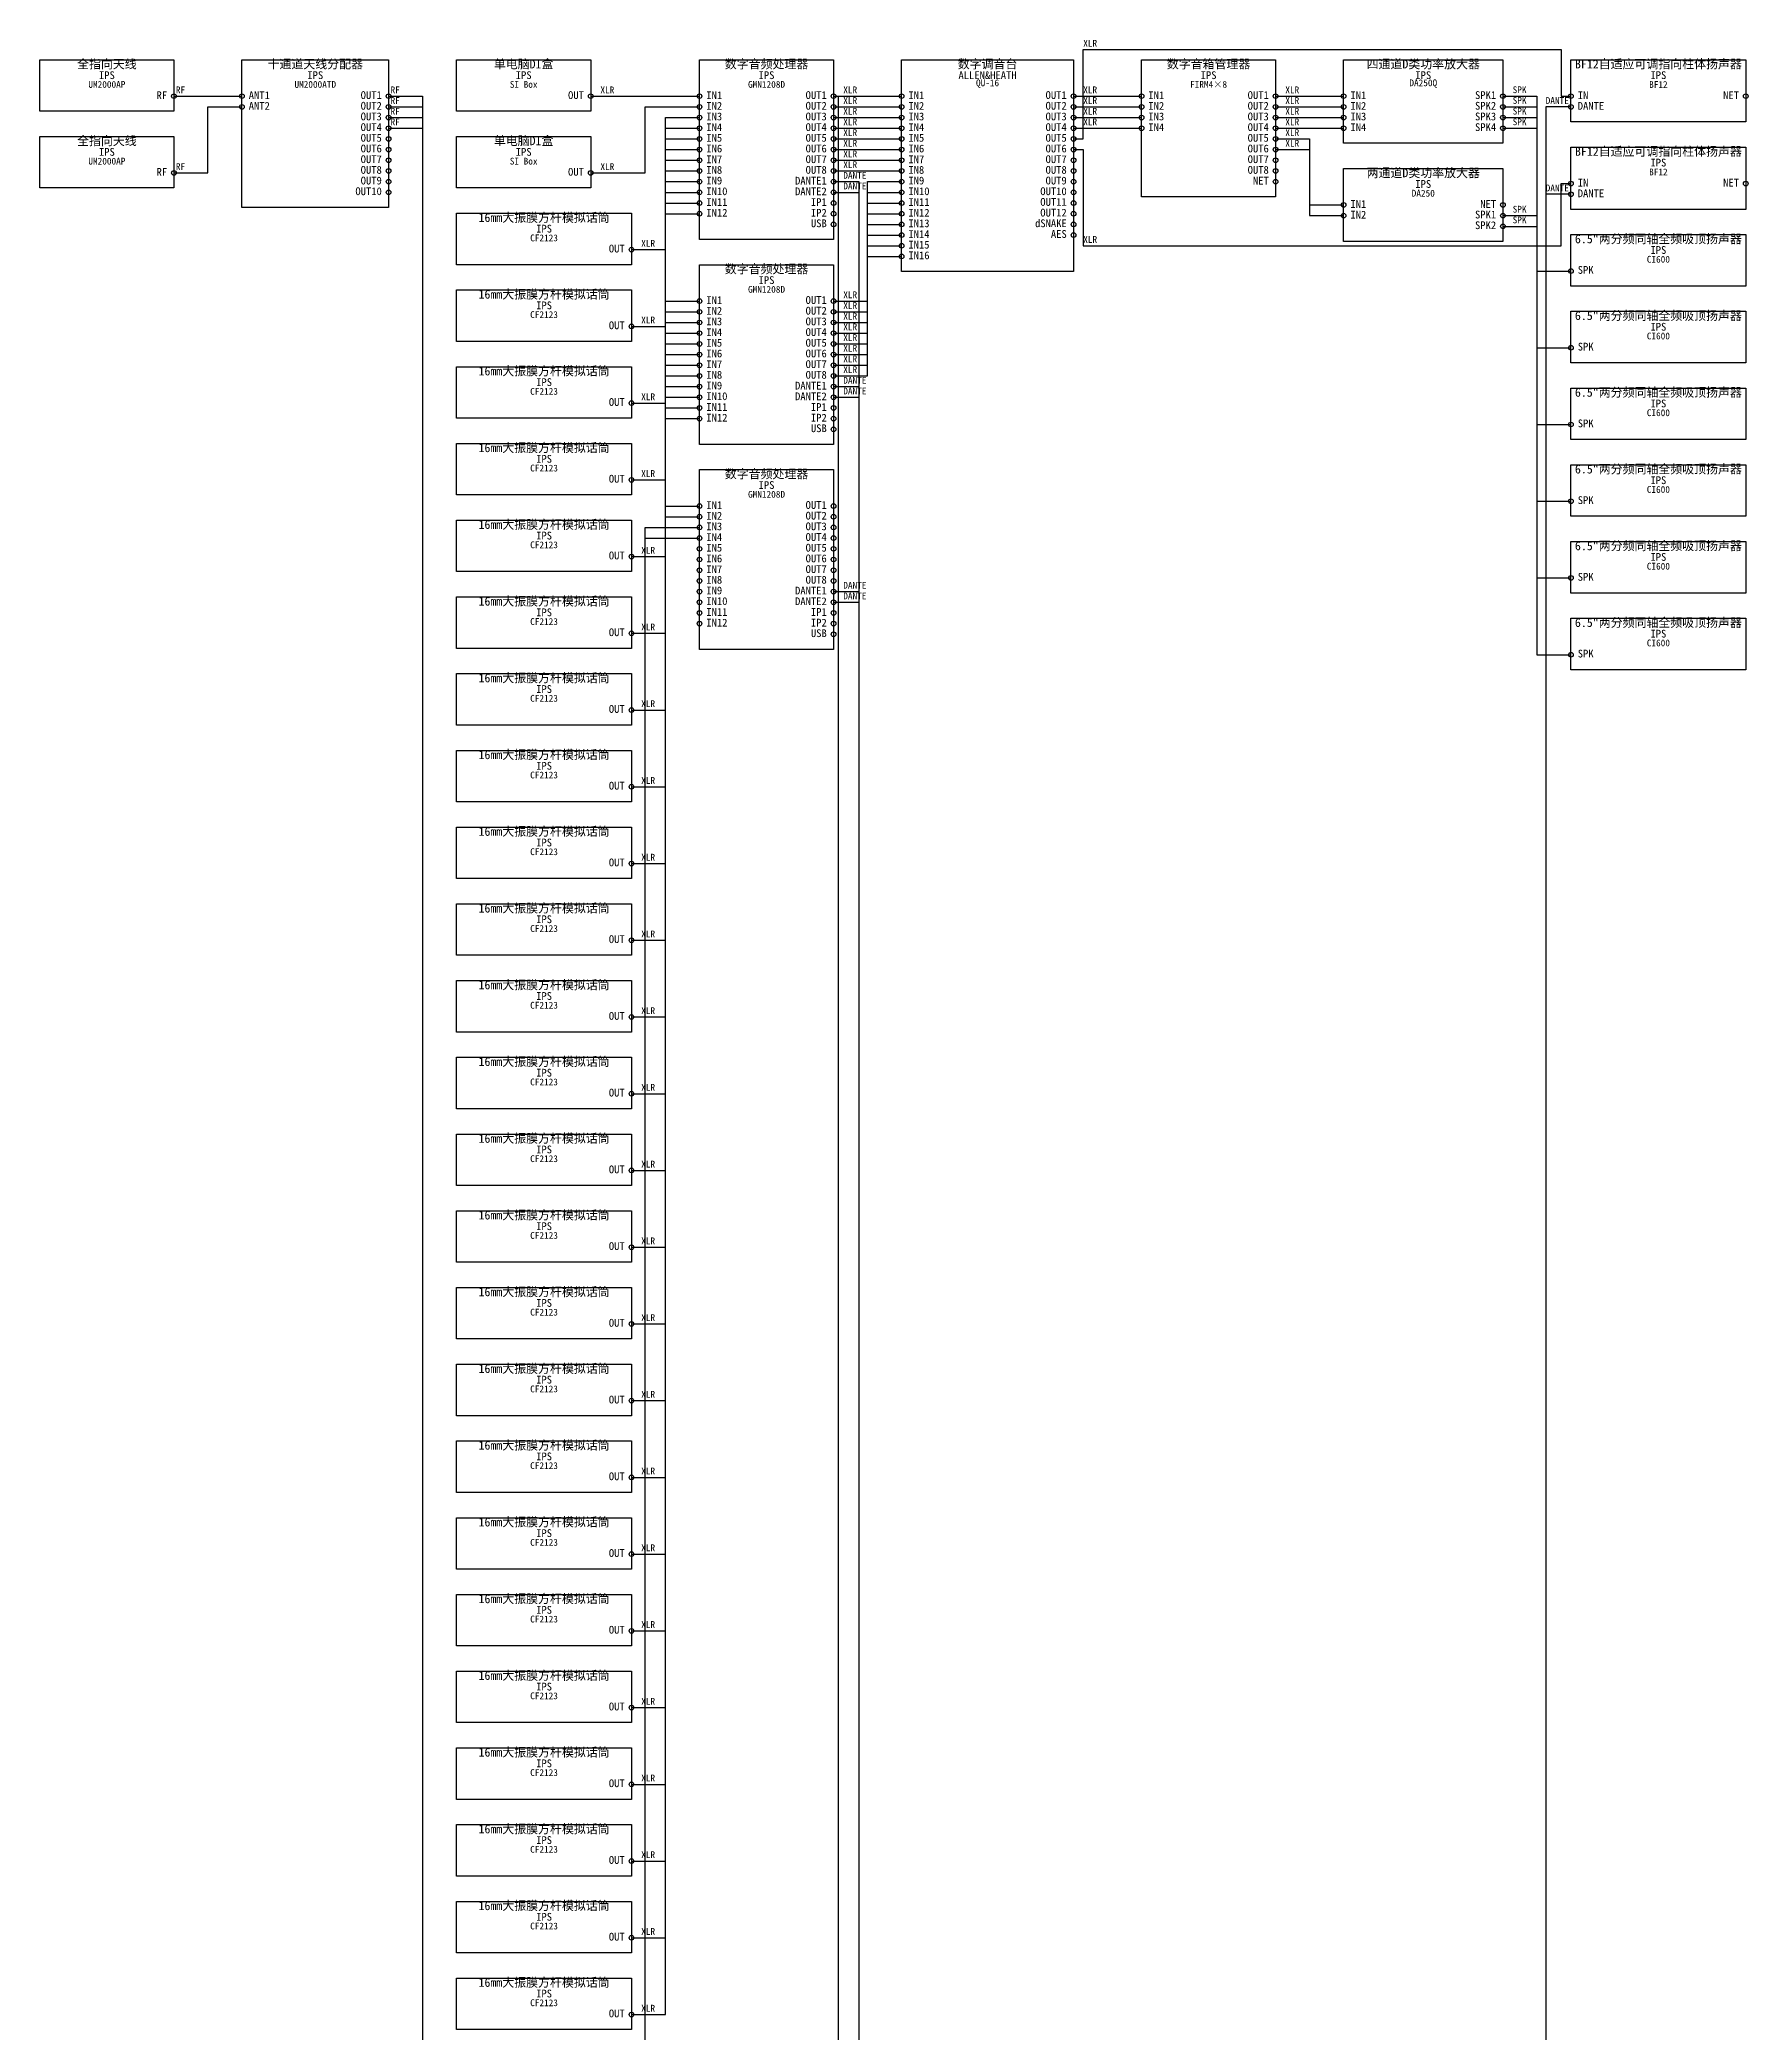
# Model space of a CAD drawing. Header units: metres. Extents: x 40 to 1798, y -3391 to -20.
# Drawn here: x 40 to 1798, y -2071 to -20 of the extents above; entities that cross this region are included whole.
import ezdxf

# ---------------------------------------------------------------- set-up
doc = ezdxf.new("R2010")
doc.units = ezdxf.units.M
for name, color, linetype in [('DEVICES', 7, 'Continuous'), ('LABELS', 7, 'Continuous'), ('PORTS', 6, 'Continuous'), ('WIRE_LABELS', 7, 'Continuous'), ('WIRES_ANALOG', 4, 'Continuous'), ('WIRES_DANTE', 5, 'Continuous'), ('WIRES_RF', 40, 'Continuous'), ('WIRES_SPEAKER', 1, 'Continuous')]:
    doc.layers.add(name, color=color, linetype=linetype)
doc.styles.add('CJK', font='simsun.ttc')

msp = doc.modelspace()

# ---------------------------------------------------------------- linework, layer by layer
at = {"layer": 'DEVICES', "color": 7, "lineweight": 25, "true_color": 0xb4b2a9}
for points in [[(40, -40), (178, -40), (178, -93), (40, -93), (40, -40)], [(248, -40), (399, -40), (399, -192), (248, -192), (248, -40)], [(469, -40), (607, -40), (607, -93), (469, -93), (469, -40)], [(719, -40), (857, -40), (857, -225), (719, -225), (719, -40)], [(927, -40), (1104, -40), (1104, -258), (927, -258), (927, -40)], [(1174, -40), (1312, -40), (1312, -181), (1174, -181), (1174, -40)], [(1382, -40), (1546, -40), (1546, -126), (1382, -126), (1382, -40)], [(1616, -40), (1796, -40), (1796, -104), (1616, -104), (1616, -40)], [(40, -119), (178, -119), (178, -172), (40, -172), (40, -119)], [(469, -119), (607, -119), (607, -172), (469, -172), (469, -119)], [(1616, -130), (1796, -130), (1796, -194), (1616, -194), (1616, -130)], [(1382, -152), (1546, -152), (1546, -227), (1382, -227), (1382, -152)], [(469, -198), (649, -198), (649, -251), (469, -251), (469, -198)], [(1616, -220), (1796, -220), (1796, -273), (1616, -273), (1616, -220)], [(719, -251), (857, -251), (857, -436), (719, -436), (719, -251)], [(469, -277), (649, -277), (649, -330), (469, -330), (469, -277)], [(1616, -299), (1796, -299), (1796, -352), (1616, -352), (1616, -299)], [(469, -356), (649, -356), (649, -409), (469, -409), (469, -356)], [(1616, -378), (1796, -378), (1796, -431), (1616, -431), (1616, -378)], [(469, -435), (649, -435), (649, -488), (469, -488), (469, -435)], [(719, -462), (857, -462), (857, -647), (719, -647), (719, -462)], [(1616, -457), (1796, -457), (1796, -510), (1616, -510), (1616, -457)], [(469, -514), (649, -514), (649, -567), (469, -567), (469, -514)], [(1616, -536), (1796, -536), (1796, -589), (1616, -589), (1616, -536)], [(469, -593), (649, -593), (649, -646), (469, -646), (469, -593)], [(1616, -615), (1796, -615), (1796, -668), (1616, -668), (1616, -615)], [(469, -672), (649, -672), (649, -725), (469, -725), (469, -672)], [(469, -751), (649, -751), (649, -804), (469, -804), (469, -751)], [(469, -830), (649, -830), (649, -883), (469, -883), (469, -830)], [(469, -909), (649, -909), (649, -962), (469, -962), (469, -909)], [(469, -988), (649, -988), (649, -1041), (469, -1041), (469, -988)], [(469, -1067), (649, -1067), (649, -1120), (469, -1120), (469, -1067)], [(469, -1146), (649, -1146), (649, -1199), (469, -1199), (469, -1146)], [(469, -1225), (649, -1225), (649, -1278), (469, -1278), (469, -1225)], [(469, -1304), (649, -1304), (649, -1357), (469, -1357), (469, -1304)], [(469, -1383), (649, -1383), (649, -1436), (469, -1436), (469, -1383)], [(469, -1462), (649, -1462), (649, -1515), (469, -1515), (469, -1462)], [(469, -1541), (649, -1541), (649, -1594), (469, -1594), (469, -1541)], [(469, -1620), (649, -1620), (649, -1673), (469, -1673), (469, -1620)], [(469, -1699), (649, -1699), (649, -1752), (469, -1752), (469, -1699)], [(469, -1778), (649, -1778), (649, -1831), (469, -1831), (469, -1778)], [(469, -1857), (649, -1857), (649, -1910), (469, -1910), (469, -1857)], [(469, -1936), (649, -1936), (649, -1989), (469, -1989), (469, -1936)], [(469, -2015), (649, -2015), (649, -2068), (469, -2068), (469, -2015)]]:
    msp.add_lwpolyline(points, dxfattribs=at)
at = {"layer": 'PORTS', "true_color": 0xe8923c}
for centre in [(178, -77.5), (248, -77.5), (399, -77.5), (248, -88.5), (399, -88.5), (399, -99.5), (399, -110.5), (399, -121.5), (399, -132.5), (399, -143.5), (178, -156.5), (399, -154.5), (399, -165.5), (399, -176.5)]:
    msp.add_circle(centre, 2.4, dxfattribs=at)
at = {"layer": 'PORTS', "true_color": 0x5dcaa5}
for centre in [(607, -77.5), (719, -77.5), (857, -77.5), (927, -77.5), (1104, -77.5), (1174, -77.5), (1312, -77.5), (1382, -77.5), (1616, -77.5), (719, -88.5), (719, -99.5), (857, -88.5), (857, -99.5), (927, -88.5), (927, -99.5), (1104, -88.5), (1104, -99.5), (1174, -88.5), (1174, -99.5), (1312, -88.5), (1312, -99.5), (1382, -88.5), (1382, -99.5), (719, -110.5), (719, -121.5), (857, -110.5), (857, -121.5), (927, -110.5), (927, -121.5), (1104, -110.5), (1104, -121.5), (1174, -110.5), (1312, -110.5), (1312, -121.5), (1382, -110.5), (719, -132.5), (719, -143.5), (857, -132.5), (857, -143.5), (927, -132.5), (927, -143.5), (1104, -132.5), (1104, -143.5), (1312, -132.5), (1312, -143.5), (607, -156.5), (719, -154.5), (719, -165.5), (857, -154.5), (927, -154.5), (927, -165.5), (1104, -154.5), (1104, -165.5), (1312, -154.5), (719, -176.5), (927, -176.5), (1104, -176.5), (1616, -167.5), (719, -187.5), (719, -198.5), (927, -187.5), (927, -198.5), (1104, -187.5), (1104, -198.5), (1382, -189.5), (1382, -200.5), (927, -209.5), (927, -220.5), (649, -235.5), (927, -231.5), (927, -242.5), (719, -288.5), (857, -288.5), (719, -299.5), (857, -299.5), (649, -314.5), (719, -310.5), (719, -321.5), (857, -310.5), (857, -321.5), (719, -332.5), (719, -343.5), (857, -332.5), (857, -343.5), (719, -354.5), (719, -365.5), (857, -354.5), (857, -365.5), (719, -376.5), (719, -387.5), (649, -393.5), (719, -398.5), (719, -409.5), (649, -472.5), (719, -499.5), (719, -510.5), (857, -499.5), (857, -510.5), (719, -521.5), (719, -532.5), (857, -521.5), (857, -532.5), (649, -551.5), (719, -543.5), (719, -554.5), (857, -543.5), (857, -554.5), (719, -565.5), (719, -576.5), (857, -565.5), (857, -576.5), (719, -587.5), (719, -598.5), (719, -609.5), (649, -630.5), (719, -620.5), (649, -709.5), (649, -788.5), (649, -867.5), (649, -946.5), (649, -1025.5), (649, -1104.5), (649, -1183.5), (649, -1262.5), (649, -1341.5), (649, -1420.5), (649, -1499.5), (649, -1578.5), (649, -1657.5), (649, -1736.5), (649, -1815.5), (649, -1894.5), (649, -1973.5), (649, -2052.5)]:
    msp.add_circle(centre, 2.4, dxfattribs=at)
at = {"layer": 'PORTS', "true_color": 0xe8655a}
for centre in [(1546, -77.5), (1546, -88.5), (1546, -99.5), (1546, -110.5), (1546, -200.5), (1546, -211.5), (1616, -257.5), (1616, -336.5), (1616, -415.5), (1616, -494.5), (1616, -573.5), (1616, -652.5)]:
    msp.add_circle(centre, 2.4, dxfattribs=at)
at = {"layer": 'PORTS', "true_color": 0xb07cd9}
for centre in [(1796, -77.5), (1312, -165.5), (1796, -167.5), (857, -187.5), (857, -198.5), (1546, -189.5), (857, -398.5), (857, -409.5), (857, -609.5), (857, -620.5)]:
    msp.add_circle(centre, 2.4, dxfattribs=at)
at = {"layer": 'PORTS', "true_color": 0x378add}
for centre in [(1616, -88.5), (857, -165.5), (857, -176.5), (1616, -178.5), (857, -376.5), (857, -387.5), (857, -587.5), (857, -598.5)]:
    msp.add_circle(centre, 2.4, dxfattribs=at)
at = {"layer": 'PORTS', "true_color": 0x8f7ae6}
for centre in [(857, -209.5), (857, -420.5), (857, -631.5)]:
    msp.add_circle(centre, 2.4, dxfattribs=at)
at = {"layer": 'PORTS', "true_color": 0x7fd1e8}
for centre in [(1104, -209.5), (1104, -220.5)]:
    msp.add_circle(centre, 2.4, dxfattribs=at)
at = {"layer": 'WIRES_ANALOG', "linetype": 'CONTINUOUS', "true_color": 0x5dcaa5}
for points in [[(1104, -121.5), (1114, -121.5), (1114, -29.5), (1606, -29.5), (1606, -77.5), (1616, -77.5)], [(607, -77.5), (617, -77.5), (663, -77.5), (663, -77.5), (709, -77.5), (719, -77.5)], [(633, -2175.5), (643, -2175.5), (862, -2175.5), (862, -77.5), (917, -77.5), (927, -77.5)], [(857, -77.5), (867, -77.5), (892, -77.5), (892, -77.5), (917, -77.5), (927, -77.5)], [(1104, -77.5), (1114, -77.5), (1139, -77.5), (1139, -77.5), (1164, -77.5), (1174, -77.5)], [(1312, -77.5), (1322, -77.5), (1347, -77.5), (1347, -77.5), (1372, -77.5), (1382, -77.5)], [(607, -156.5), (617, -156.5), (663, -156.5), (663, -88.5), (709, -88.5), (719, -88.5)], [(649, -235.5), (659, -235.5), (684, -235.5), (684, -99.5), (709, -99.5), (719, -99.5)], [(857, -88.5), (867, -88.5), (892, -88.5), (892, -88.5), (917, -88.5), (927, -88.5)], [(857, -99.5), (867, -99.5), (892, -99.5), (892, -99.5), (917, -99.5), (927, -99.5)], [(1104, -88.5), (1114, -88.5), (1139, -88.5), (1139, -88.5), (1164, -88.5), (1174, -88.5)], [(1104, -99.5), (1114, -99.5), (1139, -99.5), (1139, -99.5), (1164, -99.5), (1174, -99.5)], [(1312, -88.5), (1322, -88.5), (1347, -88.5), (1347, -88.5), (1372, -88.5), (1382, -88.5)], [(1312, -99.5), (1322, -99.5), (1347, -99.5), (1347, -99.5), (1372, -99.5), (1382, -99.5)], [(649, -314.5), (659, -314.5), (684, -314.5), (684, -110.5), (709, -110.5), (719, -110.5)], [(649, -393.5), (659, -393.5), (684, -393.5), (684, -121.5), (709, -121.5), (719, -121.5)], [(857, -110.5), (867, -110.5), (892, -110.5), (892, -110.5), (917, -110.5), (927, -110.5)], [(857, -121.5), (867, -121.5), (892, -121.5), (892, -121.5), (917, -121.5), (927, -121.5)], [(1104, -110.5), (1114, -110.5), (1139, -110.5), (1139, -110.5), (1164, -110.5), (1174, -110.5)], [(1312, -110.5), (1322, -110.5), (1347, -110.5), (1347, -110.5), (1372, -110.5), (1382, -110.5)], [(1312, -121.5), (1322, -121.5), (1347, -121.5), (1347, -189.5), (1372, -189.5), (1382, -189.5)], [(649, -472.5), (659, -472.5), (684, -472.5), (684, -132.5), (709, -132.5), (719, -132.5)], [(649, -551.5), (659, -551.5), (684, -551.5), (684, -143.5), (709, -143.5), (719, -143.5)], [(857, -132.5), (867, -132.5), (892, -132.5), (892, -132.5), (917, -132.5), (927, -132.5)], [(857, -143.5), (867, -143.5), (892, -143.5), (892, -143.5), (917, -143.5), (927, -143.5)], [(1104, -132.5), (1114, -132.5), (1114, -231.5), (1606, -231.5), (1606, -167.5), (1616, -167.5)], [(1312, -132.5), (1322, -132.5), (1347, -132.5), (1347, -200.5), (1372, -200.5), (1382, -200.5)], [(649, -630.5), (659, -630.5), (684, -630.5), (684, -154.5), (709, -154.5), (719, -154.5)], [(857, -154.5), (867, -154.5), (892, -154.5), (892, -154.5), (917, -154.5), (927, -154.5)], [(649, -709.5), (659, -709.5), (684, -709.5), (684, -165.5), (709, -165.5), (719, -165.5)], [(649, -788.5), (659, -788.5), (684, -788.5), (684, -176.5), (709, -176.5), (719, -176.5)], [(857, -288.5), (867, -288.5), (892, -288.5), (892, -165.5), (917, -165.5), (927, -165.5)], [(857, -299.5), (867, -299.5), (892, -299.5), (892, -176.5), (917, -176.5), (927, -176.5)], [(649, -867.5), (659, -867.5), (684, -867.5), (684, -187.5), (709, -187.5), (719, -187.5)], [(649, -946.5), (659, -946.5), (684, -946.5), (684, -198.5), (709, -198.5), (719, -198.5)], [(857, -310.5), (867, -310.5), (892, -310.5), (892, -187.5), (917, -187.5), (927, -187.5)], [(857, -321.5), (867, -321.5), (892, -321.5), (892, -198.5), (917, -198.5), (927, -198.5)], [(857, -332.5), (867, -332.5), (892, -332.5), (892, -209.5), (917, -209.5), (927, -209.5)], [(857, -343.5), (867, -343.5), (892, -343.5), (892, -220.5), (917, -220.5), (927, -220.5)], [(857, -354.5), (867, -354.5), (892, -354.5), (892, -231.5), (917, -231.5), (927, -231.5)], [(857, -365.5), (867, -365.5), (892, -365.5), (892, -242.5), (917, -242.5), (927, -242.5)], [(649, -1025.5), (659, -1025.5), (684, -1025.5), (684, -288.5), (709, -288.5), (719, -288.5)], [(649, -1104.5), (659, -1104.5), (684, -1104.5), (684, -299.5), (709, -299.5), (719, -299.5)], [(649, -1183.5), (659, -1183.5), (684, -1183.5), (684, -310.5), (709, -310.5), (719, -310.5)], [(649, -1262.5), (659, -1262.5), (684, -1262.5), (684, -321.5), (709, -321.5), (719, -321.5)], [(649, -1341.5), (659, -1341.5), (684, -1341.5), (684, -332.5), (709, -332.5), (719, -332.5)], [(649, -1420.5), (659, -1420.5), (684, -1420.5), (684, -343.5), (709, -343.5), (719, -343.5)], [(649, -1499.5), (659, -1499.5), (684, -1499.5), (684, -354.5), (709, -354.5), (719, -354.5)], [(649, -1578.5), (659, -1578.5), (684, -1578.5), (684, -365.5), (709, -365.5), (719, -365.5)], [(649, -1657.5), (659, -1657.5), (684, -1657.5), (684, -376.5), (709, -376.5), (719, -376.5)], [(649, -1736.5), (659, -1736.5), (684, -1736.5), (684, -387.5), (709, -387.5), (719, -387.5)], [(649, -1815.5), (659, -1815.5), (684, -1815.5), (684, -398.5), (709, -398.5), (719, -398.5)], [(649, -1894.5), (659, -1894.5), (684, -1894.5), (684, -409.5), (709, -409.5), (719, -409.5)], [(649, -1973.5), (659, -1973.5), (684, -1973.5), (684, -499.5), (709, -499.5), (719, -499.5)], [(649, -2052.5), (659, -2052.5), (684, -2052.5), (684, -510.5), (709, -510.5), (719, -510.5)], [(607, -3044.5), (617, -3044.5), (663, -3044.5), (663, -521.5), (709, -521.5), (719, -521.5)], [(607, -3055.5), (617, -3055.5), (663, -3055.5), (663, -532.5), (709, -532.5), (719, -532.5)]]:
    msp.add_lwpolyline(points, dxfattribs=at)
at = {"layer": 'WIRES_DANTE', "linetype": 'CONTINUOUS', "true_color": 0x378add}
for points in [[(1616, -88.5), (1606, -88.5), (1590, -88.5), (1590, -3145), (899.4, -3145), (899.4, -3189)], [(857, -165.5), (867, -165.5), (883, -165.5), (883, -3145), (932.9, -3145), (932.9, -3189)], [(857, -176.5), (867, -176.5), (883, -176.5), (883, -3145), (949.6, -3145), (949.6, -3189)], [(1616, -178.5), (1606, -178.5), (1590, -178.5), (1590, -3145), (916.1, -3145), (916.1, -3189)], [(857, -376.5), (867, -376.5), (883, -376.5), (883, -3145), (966.4, -3145), (966.4, -3189)], [(857, -387.5), (867, -387.5), (883, -387.5), (883, -3145), (983.1, -3145), (983.1, -3189)], [(857, -587.5), (867, -587.5), (883, -587.5), (883, -3145), (999.9, -3145), (999.9, -3189)], [(857, -598.5), (867, -598.5), (883, -598.5), (883, -3145), (1016.6, -3145), (1016.6, -3189)]]:
    msp.add_lwpolyline(points, dxfattribs=at)
at = {"layer": 'WIRES_RF', "linetype": 'CONTINUOUS', "true_color": 0xe8923c}
for points in [[(178, -77.5), (188, -77.5), (213, -77.5), (213, -77.5), (238, -77.5), (248, -77.5)], [(399, -77.5), (409, -77.5), (434, -77.5), (434, -3044.5), (459, -3044.5), (469, -3044.5)], [(178, -156.5), (188, -156.5), (213, -156.5), (213, -88.5), (238, -88.5), (248, -88.5)], [(399, -88.5), (409, -88.5), (434, -88.5), (434, -3055.5), (459, -3055.5), (469, -3055.5)], [(399, -99.5), (409, -99.5), (434, -99.5), (434, -3066.5), (459, -3066.5), (469, -3066.5)], [(399, -110.5), (409, -110.5), (434, -110.5), (434, -3077.5), (459, -3077.5), (469, -3077.5)]]:
    msp.add_lwpolyline(points, dxfattribs=at)
at = {"layer": 'WIRES_SPEAKER', "linetype": 'CONTINUOUS', "true_color": 0xe8655a}
for points in [[(1546, -77.5), (1556, -77.5), (1581, -77.5), (1581, -257.5), (1606, -257.5), (1616, -257.5)], [(1546, -88.5), (1556, -88.5), (1581, -88.5), (1581, -336.5), (1606, -336.5), (1616, -336.5)], [(1546, -99.5), (1556, -99.5), (1581, -99.5), (1581, -415.5), (1606, -415.5), (1616, -415.5)], [(1546, -110.5), (1556, -110.5), (1581, -110.5), (1581, -573.5), (1606, -573.5), (1616, -573.5)], [(1546, -200.5), (1556, -200.5), (1581, -200.5), (1581, -494.5), (1606, -494.5), (1616, -494.5)], [(1546, -211.5), (1556, -211.5), (1581, -211.5), (1581, -652.5), (1606, -652.5), (1616, -652.5)]]:
    msp.add_lwpolyline(points, dxfattribs=at)

# ---------------------------------------------------------------- texts
at = {"layer": 'LABELS', "true_color": 0xf1efe8, "char_height": 9, "attachment_point": 8, "style": 'CJK'}
for s, insert in [('全指向天线', (109, -50)), ('十通道天线分配器', (323.5, -50)), ('单电脑DI盒', (538, -50)), ('数字音频处理器', (788, -50)), ('数字调音台', (1015.5, -50)), ('数字音箱管理器', (1243, -50)), ('四通道D类功率放大器', (1464, -50)), ('BF12自适应可调指向柱体扬声器', (1706, -50)), ('全指向天线', (109, -129)), ('单电脑DI盒', (538, -129)), ('BF12自适应可调指向柱体扬声器', (1706, -140)), ('两通道D类功率放大器', (1464, -162)), ('16mm大振膜方杆模拟话筒', (559, -208)), ('6.5"两分频同轴全频吸顶扬声器', (1706, -230)), ('数字音频处理器', (788, -261)), ('16mm大振膜方杆模拟话筒', (559, -287)), ('6.5"两分频同轴全频吸顶扬声器', (1706, -309)), ('16mm大振膜方杆模拟话筒', (559, -366)), ('6.5"两分频同轴全频吸顶扬声器', (1706, -388)), ('16mm大振膜方杆模拟话筒', (559, -445)), ('数字音频处理器', (788, -472)), ('6.5"两分频同轴全频吸顶扬声器', (1706, -467)), ('16mm大振膜方杆模拟话筒', (559, -524)), ('6.5"两分频同轴全频吸顶扬声器', (1706, -546)), ('16mm大振膜方杆模拟话筒', (559, -603)), ('6.5"两分频同轴全频吸顶扬声器', (1706, -625)), ('16mm大振膜方杆模拟话筒', (559, -682)), ('16mm大振膜方杆模拟话筒', (559, -761)), ('16mm大振膜方杆模拟话筒', (559, -840)), ('16mm大振膜方杆模拟话筒', (559, -919)), ('16mm大振膜方杆模拟话筒', (559, -998)), ('16mm大振膜方杆模拟话筒', (559, -1077)), ('16mm大振膜方杆模拟话筒', (559, -1156)), ('16mm大振膜方杆模拟话筒', (559, -1235)), ('16mm大振膜方杆模拟话筒', (559, -1314)), ('16mm大振膜方杆模拟话筒', (559, -1393)), ('16mm大振膜方杆模拟话筒', (559, -1472)), ('16mm大振膜方杆模拟话筒', (559, -1551)), ('16mm大振膜方杆模拟话筒', (559, -1630)), ('16mm大振膜方杆模拟话筒', (559, -1709)), ('16mm大振膜方杆模拟话筒', (559, -1788)), ('16mm大振膜方杆模拟话筒', (559, -1867)), ('16mm大振膜方杆模拟话筒', (559, -1946)), ('16mm大振膜方杆模拟话筒', (559, -2025))]:
    msp.add_mtext(s, dxfattribs=dict(at, insert=insert))
at = {"layer": 'LABELS', "true_color": 0xc4c2b8, "char_height": 8, "attachment_point": 8, "style": 'CJK'}
for s, insert in [('IPS', (109, -60)), ('IPS', (323.5, -60)), ('IPS', (538, -60)), ('IPS', (788, -60)), ('ALLEN&HEATH', (1015.5, -60)), ('IPS', (1243, -60)), ('IPS', (1464, -60)), ('IPS', (1706, -60)), ('IPS', (109, -139)), ('IPS', (538, -139)), ('IPS', (1706, -150)), ('IPS', (1464, -172)), ('IPS', (559, -218)), ('IPS', (1706, -240)), ('IPS', (788, -271)), ('IPS', (559, -297)), ('IPS', (1706, -319)), ('IPS', (559, -376)), ('IPS', (1706, -398)), ('IPS', (559, -455)), ('IPS', (1706, -477)), ('IPS', (788, -482)), ('IPS', (559, -534)), ('IPS', (1706, -556)), ('IPS', (559, -613)), ('IPS', (1706, -635)), ('IPS', (559, -692)), ('IPS', (559, -771)), ('IPS', (559, -850)), ('IPS', (559, -929)), ('IPS', (559, -1008)), ('IPS', (559, -1087)), ('IPS', (559, -1166)), ('IPS', (559, -1245)), ('IPS', (559, -1324)), ('IPS', (559, -1403)), ('IPS', (559, -1482)), ('IPS', (559, -1561)), ('IPS', (559, -1640)), ('IPS', (559, -1719)), ('IPS', (559, -1798)), ('IPS', (559, -1877)), ('IPS', (559, -1956)), ('IPS', (559, -2035))]:
    msp.add_mtext(s, dxfattribs=dict(at, insert=insert))
at = {"layer": 'LABELS', "true_color": 0x9a978d, "char_height": 7, "attachment_point": 8, "style": 'CJK'}
for s, insert in [('QU-16', (1015.5, -69)), ('DA250Q', (1464, -69)), ('UM2000AP', (109, -69)), ('UM2000ATD', (323.5, -69)), ('SI Box', (538, -69)), ('GMN1208D', (788, -69)), ('FIRM4×8', (1243, -69)), ('BF12', (1706, -69)), ('UM2000AP', (109, -148)), ('SI Box', (538, -148)), ('BF12', (1706, -159)), ('DA250', (1464, -181)), ('CF2123', (559, -227)), ('CI600', (1706, -249)), ('GMN1208D', (788, -280)), ('CF2123', (559, -306)), ('CI600', (1706, -328)), ('CF2123', (559, -385)), ('CI600', (1706, -407)), ('CF2123', (559, -464)), ('GMN1208D', (788, -491)), ('CI600', (1706, -486)), ('CF2123', (559, -543)), ('CI600', (1706, -565)), ('CF2123', (559, -622)), ('CI600', (1706, -644)), ('CF2123', (559, -701)), ('CF2123', (559, -780)), ('CF2123', (559, -859)), ('CF2123', (559, -938)), ('CF2123', (559, -1017)), ('CF2123', (559, -1096)), ('CF2123', (559, -1175)), ('CF2123', (559, -1254)), ('CF2123', (559, -1333)), ('CF2123', (559, -1412)), ('CF2123', (559, -1491)), ('CF2123', (559, -1570)), ('CF2123', (559, -1649)), ('CF2123', (559, -1728)), ('CF2123', (559, -1807)), ('CF2123', (559, -1886)), ('CF2123', (559, -1965)), ('CF2123', (559, -2044))]:
    msp.add_mtext(s, dxfattribs=dict(at, insert=insert))
at = {"layer": 'LABELS', "true_color": 0xf5f5ec, "char_height": 8, "style": 'CJK'}
for s, insert, attachment_point in [('RF', (171, -80.5), 9), ('ANT1', (255, -80.5), 7), ('OUT1', (392, -80.5), 9), ('OUT', (600, -80.5), 9), ('IN1', (726, -80.5), 7), ('OUT1', (850, -80.5), 9), ('IN1', (934, -80.5), 7), ('OUT1', (1097, -80.5), 9), ('IN1', (1181, -80.5), 7), ('OUT1', (1305, -80.5), 9), ('IN1', (1389, -80.5), 7), ('SPK1', (1539, -80.5), 9), ('IN', (1623, -80.5), 7), ('NET', (1789, -80.5), 9), ('ANT2', (255, -91.5), 7), ('OUT2', (392, -91.5), 9), ('OUT3', (392, -102.5), 9), ('IN2', (726, -91.5), 7), ('IN3', (726, -102.5), 7), ('OUT2', (850, -91.5), 9), ('OUT3', (850, -102.5), 9), ('IN2', (934, -91.5), 7), ('IN3', (934, -102.5), 7), ('OUT2', (1097, -91.5), 9), ('OUT3', (1097, -102.5), 9), ('IN2', (1181, -91.5), 7), ('IN3', (1181, -102.5), 7), ('OUT2', (1305, -91.5), 9), ('OUT3', (1305, -102.5), 9), ('IN2', (1389, -91.5), 7), ('IN3', (1389, -102.5), 7), ('SPK2', (1539, -91.5), 9), ('SPK3', (1539, -102.5), 9), ('DANTE', (1623, -91.5), 7), ('OUT4', (392, -113.5), 9), ('OUT5', (392, -124.5), 9), ('IN4', (726, -113.5), 7), ('IN5', (726, -124.5), 7), ('OUT4', (850, -113.5), 9), ('OUT5', (850, -124.5), 9), ('IN4', (934, -113.5), 7), ('IN5', (934, -124.5), 7), ('OUT4', (1097, -113.5), 9), ('OUT5', (1097, -124.5), 9), ('IN4', (1181, -113.5), 7), ('OUT4', (1305, -113.5), 9), ('OUT5', (1305, -124.5), 9), ('IN4', (1389, -113.5), 7), ('SPK4', (1539, -113.5), 9), ('OUT6', (392, -135.5), 9), ('OUT7', (392, -146.5), 9), ('IN6', (726, -135.5), 7), ('IN7', (726, -146.5), 7), ('OUT6', (850, -135.5), 9), ('OUT7', (850, -146.5), 9), ('IN6', (934, -135.5), 7), ('IN7', (934, -146.5), 7), ('OUT6', (1097, -135.5), 9), ('OUT7', (1097, -146.5), 9), ('OUT6', (1305, -135.5), 9), ('OUT7', (1305, -146.5), 9), ('RF', (171, -159.5), 9), ('OUT8', (392, -157.5), 9), ('OUT9', (392, -168.5), 9), ('OUT', (600, -159.5), 9), ('IN8', (726, -157.5), 7), ('IN9', (726, -168.5), 7), ('DANTE1', (850, -168.5), 9), ('OUT8', (850, -157.5), 9), ('IN8', (934, -157.5), 7), ('IN9', (934, -168.5), 7), ('OUT8', (1097, -157.5), 9), ('OUT9', (1097, -168.5), 9), ('OUT8', (1305, -157.5), 9), ('NET', (1305, -168.5), 9), ('IN', (1623, -170.5), 7), ('NET', (1789, -170.5), 9), ('OUT10', (392, -179.5), 9), ('IN10', (726, -179.5), 7), ('IN11', (726, -190.5), 7), ('DANTE2', (850, -179.5), 9), ('IP1', (850, -190.5), 9), ('IN10', (934, -179.5), 7), ('IN11', (934, -190.5), 7), ('OUT10', (1097, -179.5), 9), ('OUT11', (1097, -190.5), 9), ('IN1', (1389, -192.5), 7), ('NET', (1539, -192.5), 9), ('DANTE', (1623, -181.5), 7), ('IN12', (726, -201.5), 7), ('USB', (850, -212.5), 9), ('IP2', (850, -201.5), 9), ('IN12', (934, -201.5), 7), ('IN13', (934, -212.5), 7), ('dSNAKE ', (1097, -212.5), 9), ('OUT12', (1097, -201.5), 9), ('IN2', (1389, -203.5), 7), ('SPK1', (1539, -203.5), 9), ('IN14', (934, -223.5), 7), ('AES', (1097, -223.5), 9), ('SPK2', (1539, -214.5), 9), ('OUT', (642, -238.5), 9), ('IN15', (934, -234.5), 7), ('IN16', (934, -245.5), 7), ('SPK', (1623, -260.5), 7), ('IN1', (726, -291.5), 7), ('OUT1', (850, -291.5), 9), ('IN2', (726, -302.5), 7), ('IN3', (726, -313.5), 7), ('OUT2', (850, -302.5), 9), ('OUT3', (850, -313.5), 9), ('OUT', (642, -317.5), 9), ('IN4', (726, -324.5), 7), ('IN5', (726, -335.5), 7), ('OUT4', (850, -324.5), 9), ('OUT5', (850, -335.5), 9), ('IN6', (726, -346.5), 7), ('OUT6', (850, -346.5), 9), ('SPK', (1623, -339.5), 7), ('IN7', (726, -357.5), 7), ('IN8', (726, -368.5), 7), ('OUT7', (850, -357.5), 9), ('OUT8', (850, -368.5), 9), ('OUT', (642, -396.5), 9), ('IN9', (726, -379.5), 7), ('IN10', (726, -390.5), 7), ('DANTE1', (850, -379.5), 9), ('DANTE2', (850, -390.5), 9), ('IN11', (726, -401.5), 7), ('IN12', (726, -412.5), 7), ('IP1', (850, -401.5), 9), ('IP2', (850, -412.5), 9), ('USB', (850, -423.5), 9), ('SPK', (1623, -418.5), 7), ('OUT', (642, -475.5), 9), ('SPK', (1623, -497.5), 7), ('IN1', (726, -502.5), 7), ('IN2', (726, -513.5), 7), ('OUT1', (850, -502.5), 9), ('OUT2', (850, -513.5), 9), ('IN3', (726, -524.5), 7), ('IN4', (726, -535.5), 7), ('OUT3', (850, -524.5), 9), ('OUT4', (850, -535.5), 9), ('OUT', (642, -554.5), 9), ('IN5', (726, -546.5), 7), ('IN6', (726, -557.5), 7), ('OUT5', (850, -546.5), 9), ('OUT6', (850, -557.5), 9), ('IN7', (726, -568.5), 7), ('IN8', (726, -579.5), 7), ('OUT7', (850, -568.5), 9), ('OUT8', (850, -579.5), 9), ('SPK', (1623, -576.5), 7), ('IN9', (726, -590.5), 7), ('IN10', (726, -601.5), 7), ('DANTE1', (850, -590.5), 9), ('DANTE2', (850, -601.5), 9), ('IN11', (726, -612.5), 7), ('IP1', (850, -612.5), 9), ('OUT', (642, -633.5), 9), ('IN12', (726, -623.5), 7), ('USB', (850, -634.5), 9), ('IP2', (850, -623.5), 9), ('SPK', (1623, -655.5), 7), ('OUT', (642, -712.5), 9), ('OUT', (642, -791.5), 9), ('OUT', (642, -870.5), 9), ('OUT', (642, -949.5), 9), ('OUT', (642, -1028.5), 9), ('OUT', (642, -1107.5), 9), ('OUT', (642, -1186.5), 9), ('OUT', (642, -1265.5), 9), ('OUT', (642, -1344.5), 9), ('OUT', (642, -1423.5), 9), ('OUT', (642, -1502.5), 9), ('OUT', (642, -1581.5), 9), ('OUT', (642, -1660.5), 9), ('OUT', (642, -1739.5), 9), ('OUT', (642, -1818.5), 9), ('OUT', (642, -1897.5), 9), ('OUT', (642, -1976.5), 9), ('OUT', (642, -2055.5), 9)]:
    msp.add_mtext(s, dxfattribs=dict(at, insert=insert, attachment_point=attachment_point))
at = {"layer": 'WIRE_LABELS', "true_color": 0x5dcaa5, "char_height": 7, "attachment_point": 7, "style": 'CJK'}
for insert in [(1114, -26.5), (617, -74.5), (867, -74.5), (867, -85.5), (1114, -74.5), (1114, -85.5), (1322, -74.5), (1322, -85.5), (867, -96.5), (867, -107.5), (1114, -96.5), (1114, -107.5), (1322, -96.5), (1322, -107.5), (867, -118.5), (867, -129.5), (1322, -118.5), (1322, -129.5), (867, -140.5), (617, -153.5), (867, -151.5), (659, -232.5), (1114, -228.5), (867, -285.5), (659, -311.5), (867, -296.5), (867, -307.5), (867, -318.5), (867, -329.5), (867, -340.5), (867, -351.5), (867, -362.5), (659, -390.5), (659, -469.5), (659, -548.5), (659, -627.5), (659, -706.5), (659, -785.5), (659, -864.5), (659, -943.5), (659, -1022.5), (659, -1101.5), (659, -1180.5), (659, -1259.5), (659, -1338.5), (659, -1417.5), (659, -1496.5), (659, -1575.5), (659, -1654.5), (659, -1733.5), (659, -1812.5), (659, -1891.5), (659, -1970.5), (659, -2049.5)]:
    msp.add_mtext('XLR', dxfattribs=dict(at, insert=insert))
at = {"layer": 'WIRE_LABELS', "true_color": 0xe8923c, "char_height": 7, "attachment_point": 7, "style": 'CJK'}
for insert in [(180, -74.5), (401, -74.5), (401, -85.5), (401, -96.5), (401, -107.5), (180, -153.5)]:
    msp.add_mtext('RF', dxfattribs=dict(at, insert=insert))
at = {"layer": 'WIRE_LABELS', "true_color": 0xe8655a, "char_height": 7, "attachment_point": 7, "style": 'CJK'}
for insert in [(1556, -74.5), (1556, -85.5), (1556, -96.5), (1556, -107.5), (1556, -197.5), (1556, -208.5)]:
    msp.add_mtext('SPK', dxfattribs=dict(at, insert=insert))
at = {"layer": 'WIRE_LABELS', "true_color": 0x378add, "char_height": 7, "attachment_point": 7, "style": 'CJK'}
for insert in [(1590, -85.5), (867, -162.5), (867, -173.5), (1590, -175.5), (867, -373.5), (867, -384.5), (867, -584.5), (867, -595.5)]:
    msp.add_mtext('DANTE', dxfattribs=dict(at, insert=insert))

doc.saveas('drawing.dxf')
